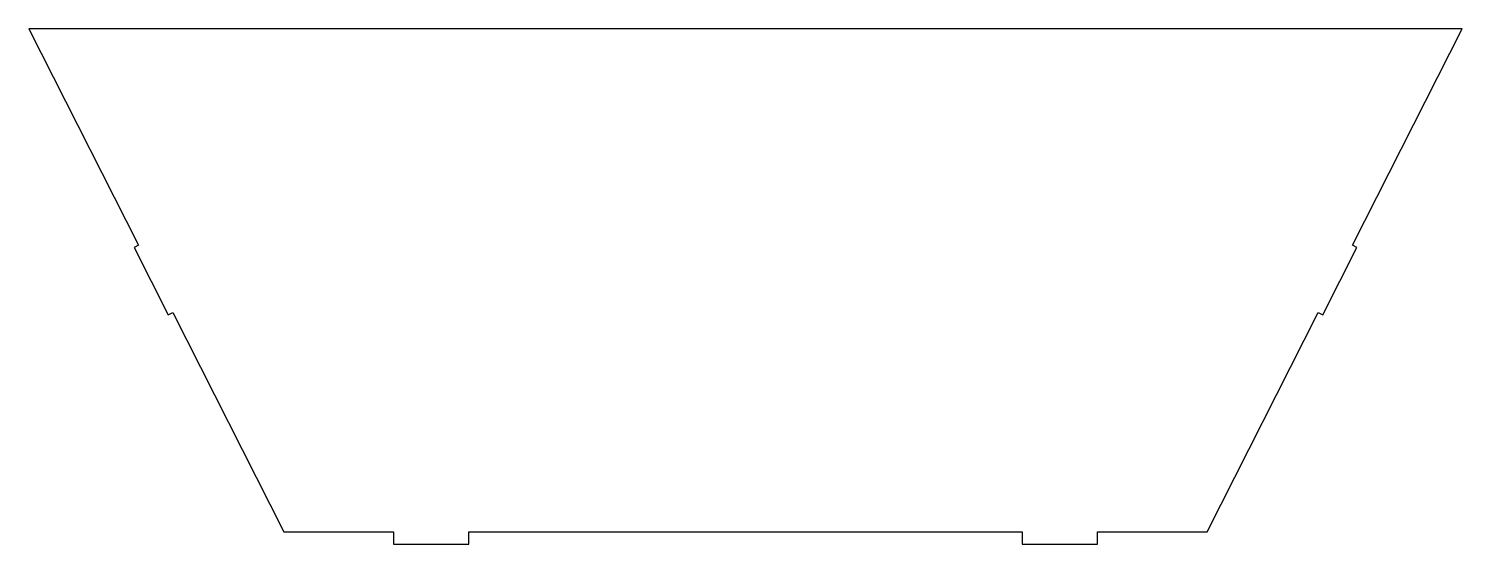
# Model space of a CAD drawing. Extents: x -285 to 285, y -105 to 100.
import ezdxf

# ---------------------------------------------------------------- set-up
doc = ezdxf.new("R2010")
doc.units = 0

msp = doc.modelspace()

# ---------------------------------------------------------------- linework, layer by layer
at = {"layer": '1'}
msp.add_lwpolyline([(285, 100), (-285, 100), (-241.33, 13.95), (-243.11, 13.04), (-229.54, -13.71), (-227.75, -12.8), (-183.5, -100), (-140, -100), (-140, -105), (-110, -105), (-110, -100), (110, -100), (110, -105), (140, -105), (140, -100), (183.5, -100), (227.75, -12.8), (229.54, -13.71), (243.11, 13.04), (241.33, 13.95)], close=True, dxfattribs=at)

doc.saveas('drawing.dxf')
